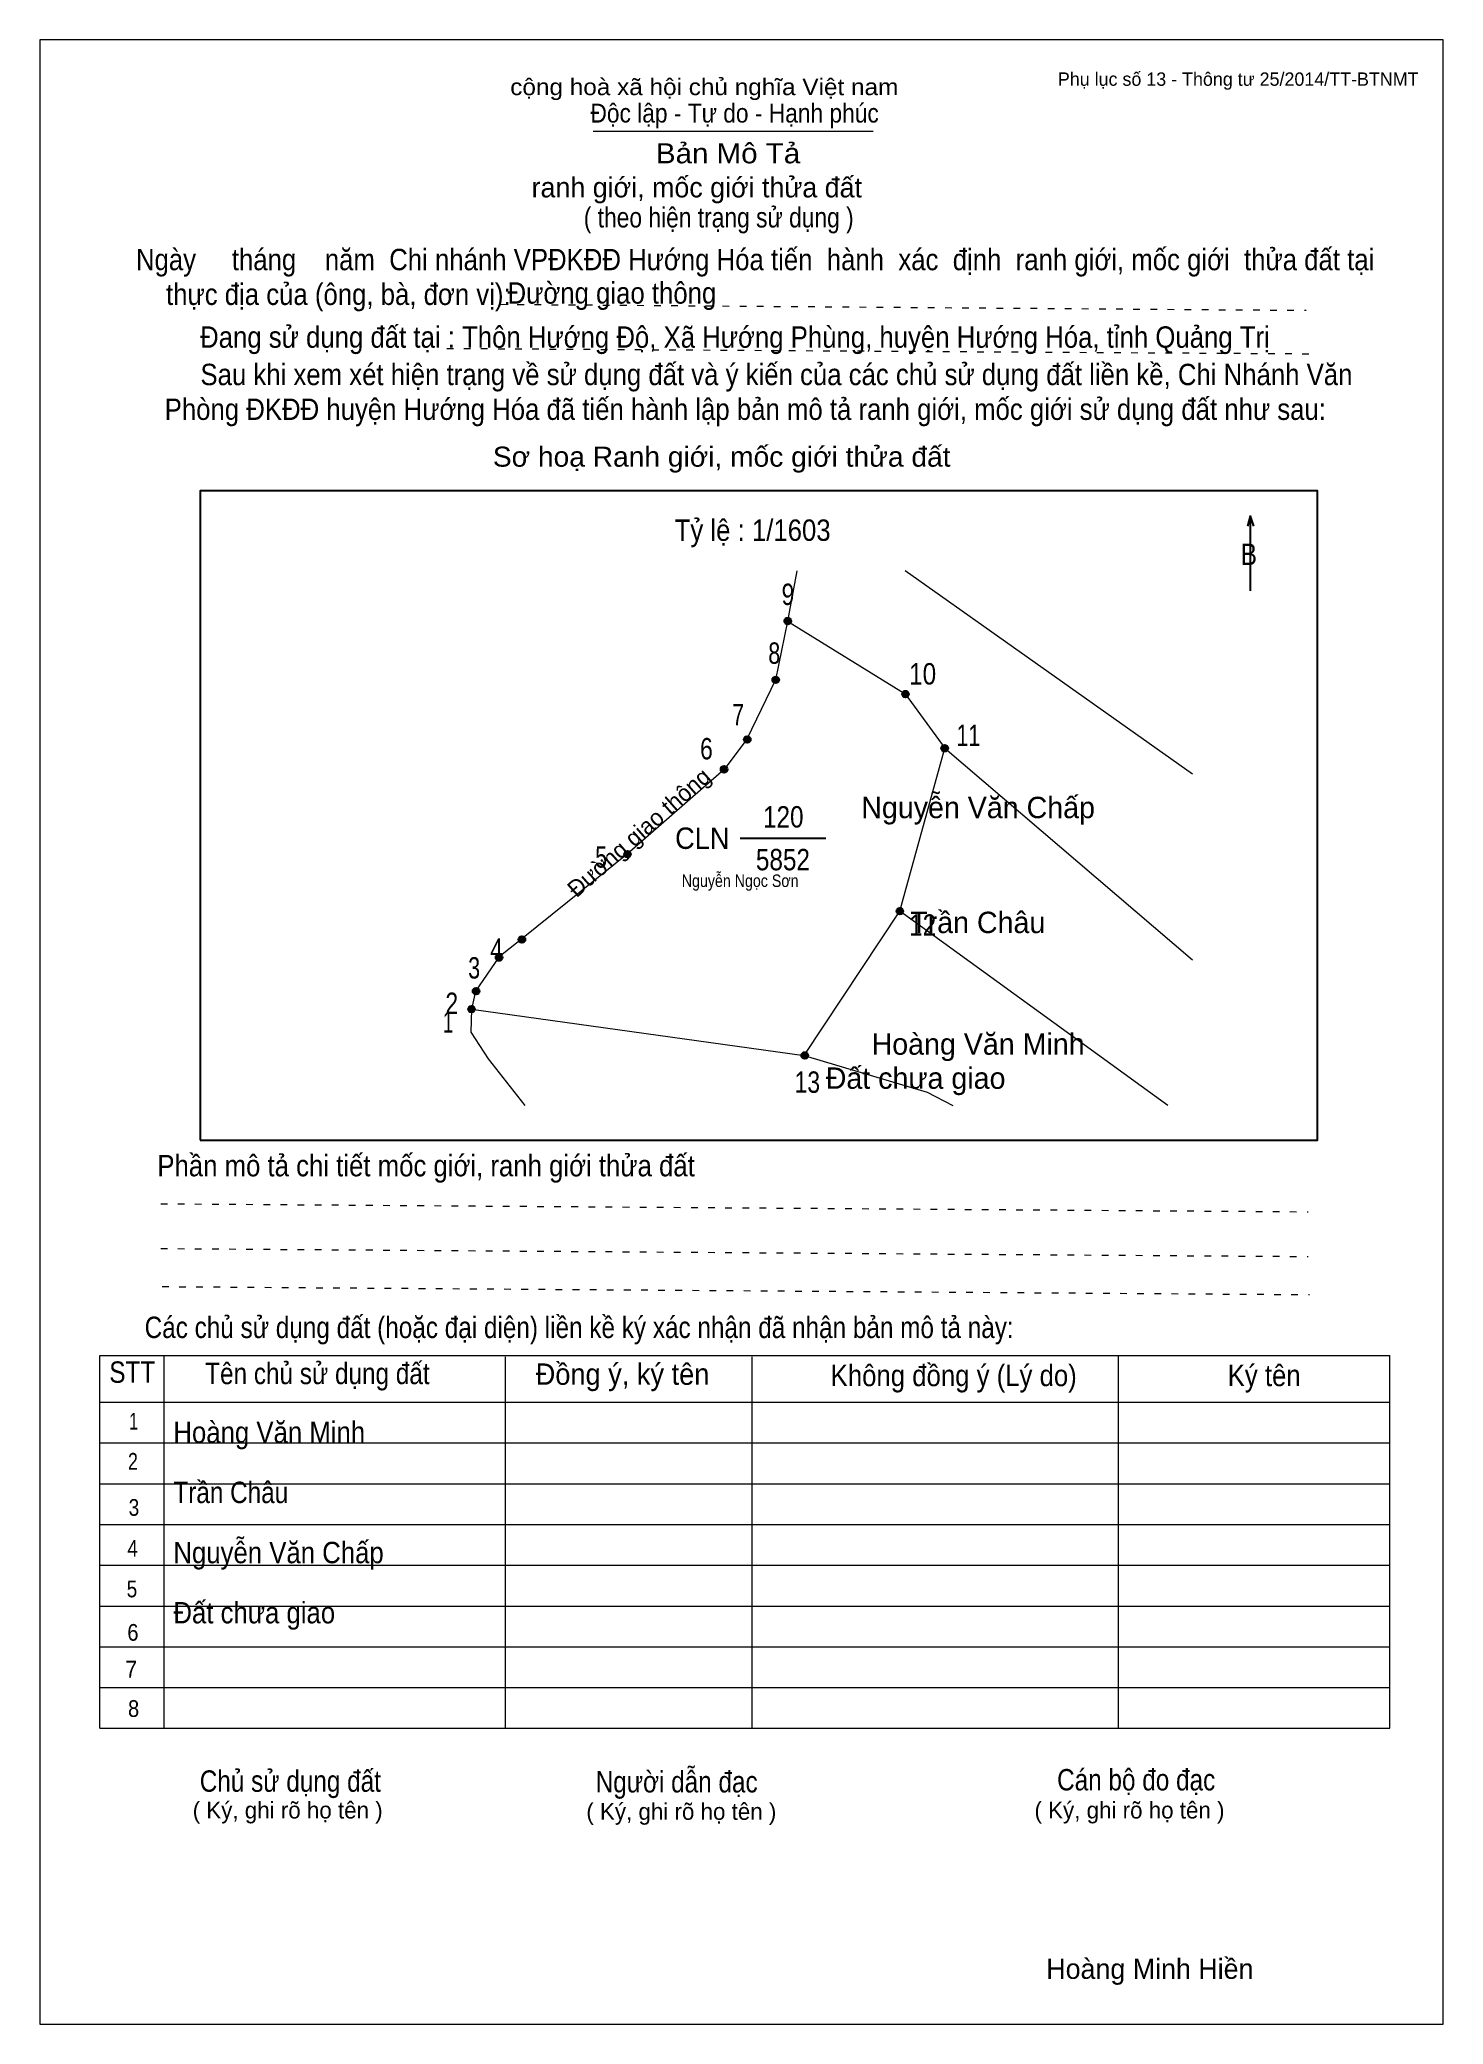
# Model space of a CAD drawing. Header units: centimetres. Extents: x 0 to 21, y 0 to 29.7.
import ezdxf
from ezdxf.enums import TextEntityAlignment as Align

# ---------------------------------------------------------------- set-up
doc = ezdxf.new("R2010")
doc.units = ezdxf.units.CM
doc.header["$LTSCALE"] = 0.13
doc.linetypes.add('DOTTED', pattern=[1.5, 0.3, -1.2])
for name, color, linetype, lineweight in [('1', 7, 'Continuous', 13), ('32', 7, 'Continuous', 25), ('33', 7, 'Continuous', 25), ('6', 7, 'Continuous', 13), ('62', 7, 'Continuous', 13)]:
    doc.layers.add(name, color=color, linetype=linetype, lineweight=lineweight)
for name, color, linetype in [('2', 7, 'Continuous'), ('34', 7, 'Continuous'), ('51', 7, 'Continuous'), ('63', 7, 'Continuous')]:
    doc.layers.add(name, color=color, linetype=linetype)

msp = doc.modelspace()

# ---------------------------------------------------------------- hatches: boundary and pattern name
at = {"layer": '32'}
for points in [[(11.2412, 21.0003, 1), (11.1412, 21.0003, 1)], [(11.0615, 20.1199, 1), (10.9615, 20.1199, 1)], [(13.0033, 19.9071, 1), (12.9033, 19.9071, 1)], [(10.6365, 19.2282, 1), (10.5365, 19.2282, 1)], [(13.5898, 19.0959, 1), (13.4898, 19.0959, 1)], [(10.2884, 18.7808, 1), (10.1884, 18.7808, 1)], [(8.8451, 17.511, 1), (8.7451, 17.511, 1)], [(12.9197, 16.658, 1), (12.8197, 16.658, 1)], [(7.2652, 16.2337, 1), (7.1652, 16.2337, 1)], [(6.9226, 15.9629, 1), (6.8226, 15.9629, 1)], [(6.5782, 15.4612, 1), (6.4782, 15.4612, 1)], [(6.5102, 15.1923, 1), (6.4102, 15.1923, 1)], [(11.4958, 14.5003, 1), (11.3958, 14.5003, 1)]]:
    msp.add_hatch(color=256, dxfattribs=at).paths.add_polyline_path(points)

# ---------------------------------------------------------------- linework, layer by layer
at = {"layer": '1'}
msp.add_lwpolyline([(21, 0), (21, 29.7), (0, 29.7), (0, 0)], close=True, dxfattribs=at)
at = {"layer": '32'}
for centre in [(11.1912, 21.0003), (11.0115, 20.1199), (12.9533, 19.9071), (10.5865, 19.2282), (13.5398, 19.0959), (10.2384, 18.7808), (8.7951, 17.511), (12.8697, 16.658), (7.2152, 16.2337), (6.8726, 15.9629), (6.5282, 15.4612), (6.4602, 15.1923), (11.4458, 14.5003)]:
    msp.add_circle(centre, 0.05, dxfattribs=at)
at = {"layer": '33'}
msp.add_line((10.48, 17.75), (11.76, 17.75), dxfattribs=at)
at = {"layer": '6'}
for p, q in [((11.33, 21.75), (11.19, 21)), ((17.25, 18.71), (12.95, 21.75)), ((12.87, 16.66), (13.54, 19.1)), ((13.54, 19.1), (17.25, 15.93)), ((16.88, 13.75), (12.87, 16.66))]:
    msp.add_line(p, q, dxfattribs=at)
for points in [[(11.19, 21), (11.01, 20.12), (10.58, 19.23), (10.24, 18.78), (8.79, 17.51), (7.21, 16.24), (6.87, 15.97), (6.52, 15.46), (6.46, 15.19)], [(11.19, 21), (12.95, 19.91), (13.54, 19.1)], [(6.46, 15.19), (11.44, 14.5), (12.87, 16.66)], [(6.46, 15.19), (6.45, 14.85), (6.71, 14.45), (7.26, 13.75)], [(11.44, 14.5), (13.28, 13.95), (13.66, 13.75)]]:
    msp.add_lwpolyline(points, dxfattribs=at)
at = {"layer": '62'}
for p, q in [((8.28, 28.33), (12.47, 28.33)), ((0.9, 10.01), (20.2, 10.01)), ((0.9, 4.43), (0.9, 10.01)), ((1.86, 4.43), (1.86, 10.01)), ((6.97, 4.43), (6.97, 9.99)), ((10.66, 4.43), (10.66, 9.99)), ((16.14, 4.43), (16.14, 10.01)), ((20.2, 4.43), (20.2, 10.01)), ((0.9, 9.31), (20.2, 9.31)), ((0.9, 8.7), (20.2, 8.7)), ((0.9, 8.09), (20.2, 8.09)), ((0.9, 7.48), (20.2, 7.48)), ((0.9, 6.87), (20.2, 6.87)), ((0.9, 6.26), (20.2, 6.26)), ((0.9, 5.65), (20.2, 5.65)), ((0.9, 5.04), (20.2, 5.04)), ((0.9, 4.43), (20.2, 4.43))]:
    msp.add_line(p, q, dxfattribs=at)
at = {"layer": '62', "linetype": 'DOTTED'}
for p, q in [((6.89, 25.74), (18.95, 25.65)), ((6.09, 25.08), (19.04, 25)), ((1.81, 12.28), (18.98, 12.16)), ((1.81, 11.61), (18.98, 11.49)), ((1.83, 11.04), (19, 10.92))]:
    msp.add_line(p, q, dxfattribs=at)
at = {"layer": '62', "lineweight": 25}
for p, q in [((18.11, 22.58), (18.11, 21.45)), ((18.11, 22.57), (18.07, 22.42)), ((18.11, 22.57), (18.16, 22.42))]:
    msp.add_line(p, q, dxfattribs=at)
msp.add_lwpolyline([(2.4, 13.23), (19.12, 13.23), (19.12, 22.95), (2.4, 22.95)], close=True, dxfattribs=at)

# ---------------------------------------------------------------- texts
at = {"layer": '2'}
msp.add_text('Đường giao thông', height=0.2495, rotation=41.342, dxfattribs=at).set_placement((9.0476, 17.7425), align=Align.CENTER)
at = {"layer": '2', "width": 0.85}
msp.add_text('Nguyễn Ngọc Sơn', height=0.1871, dxfattribs=at).set_placement((10.48, 17.02), align=Align.CENTER)
at = {"layer": '32'}
for s, width, p in [('9', 0.8, (11.195, 21.24)), ('8', 0.75, (10.99, 20.36)), ('10', 0.85, (13.21, 20.05)), ('7', 0.75, (10.45, 19.44)), ('11', 0.75, (13.895, 19.13)), ('6', 0.8, (9.975, 18.93)), ('5', 0.75, (8.4, 17.31)), ('12', 0.85, (13.21, 16.29)), ('4', 0.8, (6.835, 15.93)), ('3', 0.75, (6.5, 15.65)), ('2', 0.8, (6.165, 15.12)), ('1', 0.65, (6.11, 14.84)), ('13', 0.8, (11.485, 13.94))]:
    msp.add_text(s, height=0.32, dxfattribs=dict(at, width=width)).set_placement(p, align=Align.CENTER)
at = {"layer": '33'}
for s, p in [('Nguyễn Văn Chấp', (14.04, 18.05)), ('Trần Châu', (14.035, 16.33)), ('Hoàng Văn Minh', (14.04, 14.51)), ('Đất chưa giao', (13.105, 14))]:
    msp.add_text(s, height=0.32, dxfattribs=at).set_placement(p, align=Align.CENTER)
at = {"layer": '33', "width": 0.85}
for s, p in [('120', (11.125, 17.91)), ('5852', (11.12, 17.27))]:
    msp.add_text(s, height=0.32, dxfattribs=at).set_placement(p, align=Align.CENTER)
at = {"layer": '33', "width": 0.95}
msp.add_text('CLN', height=0.32, dxfattribs=at).set_placement((10.32, 17.59), align=Align.RIGHT)
at = {"layer": '34'}
for s, width, p in [('Đường giao thông', 0.9, (7, 25.75)), ('Hoàng Văn Minh', 0.9, (2, 8.7)), ('Trần Châu', 0.85, (2, 7.8)), ('Nguyễn Văn Chấp', 0.9, (2, 6.9)), ('Đất chưa giao', 0.9, (2, 6))]:
    msp.add_text(s, height=0.32, dxfattribs=dict(at, width=width)).set_placement(p)
at = {"layer": '51', "width": 0.9}
msp.add_text('Tỷ lệ : 1/1603', height=0.32, dxfattribs=at).set_placement((9.5, 22.2))
at = {"layer": '62'}
for s, height, width, p in [('cộng hoà xã hội chủ nghĩa Việt nam', 0.2474, 1.1, (7.04, 28.87)), ('Độc lập - Tự do - Hạnh phúc', 0.2828, 0.9, (8.24, 28.46)), ('Bản Mô Tả', 0.3, 1.1, (9.22, 27.85)), ('( theo hiện trạng sử dụng )', 0.3, 0.85, (8.14, 26.89)), ('Ngày     tháng    năm  Chi nhánh VPĐKĐĐ Hướng Hóa tiến  hành  xác  định  ranh giới, mốc giới  thửa đất tại ', 0.32, 0.9, (1.44, 26.25)), ('thực địa của (ông, bà, đơn vị): ', 0.32, 0.9, (1.89, 25.73)), ('Đang sử dụng đất tại : Thôn Hướng Độ, Xã Hướng Phùng, huyện Hướng Hóa, tỉnh Quảng Trị', 0.32, 0.9, (2.4, 25.09)), ('     Sau khi xem xét hiện trạng về sử dụng đất và ý kiến của các chủ sử dụng đất liền kề, Chi Nhánh Văn ', 0.32, 0.9, (1.87, 24.53)), ('Phòng ĐKĐĐ huyện Hướng Hóa đã tiến hành lập bản mô tả ranh giới, mốc giới sử dụng đất như sau:', 0.32, 0.9, (1.87, 24.01)), ('Sơ hoạ Ranh giới, mốc giới thửa đất', 0.3, 1.05, (6.78, 23.31)), ('B', 0.32, 0.85, (17.97, 21.84)), ('Phần mô tả chi tiết mốc giới, ranh giới thửa đất ', 0.32, 0.9, (1.76, 12.69)), ('Các chủ sử dụng đất (hoặc đại diện) liền kề ký xác nhận đã nhận bản mô tả này:', 0.32, 0.85, (1.57, 10.27))]:
    msp.add_text(s, height=height, dxfattribs=dict(at, width=width)).set_placement(p)
msp.add_text('ranh giới, mốc giới thửa đất', height=0.3, dxfattribs=at).set_placement((7.36, 27.34))
for s, height, width, p in [('STT', 0.32, 0.85, (1.385, 9.6)), ('Tên chủ sử dụng đất', 0.32, 0.85, (4.155, 9.58)), ('Đồng ý, ký tên', 0.32, 0.95, (8.72, 9.57)), ('Không đồng ý (Lý do)', 0.32, 0.9, (13.675, 9.55)), ('Ký tên', 0.32, 0.9, (18.32, 9.55)), ('1', 0.25, 0.7, (1.405, 8.9)), ('2', 0.25, 0.8, (1.395, 8.3)), ('3', 0.25, 0.85, (1.41, 7.61)), ('4', 0.25, 0.85, (1.39, 7)), ('5', 0.25, 0.85, (1.38, 6.39)), ('6', 0.25, 0.9, (1.395, 5.74)), ('7', 0.25, 0.95, (1.37, 5.19)), ('8', 0.25, 0.9, (1.405, 4.6)), ('Người dẫn đạc', 0.32, 0.85, (9.53, 3.47)), ('Chủ sử dụng đất', 0.32, 0.85, (3.75, 3.48)), ('Cán bộ đo đạc', 0.32, 0.85, (16.405, 3.5))]:
    msp.add_text(s, height=height, dxfattribs=dict(at, width=width)).set_placement(p, align=Align.CENTER)
for p in [(3.71, 3.08), (9.6, 3.06), (16.305, 3.08)]:
    msp.add_text('( Ký, ghi rõ họ tên )', height=0.25, dxfattribs=at).set_placement(p, align=Align.CENTER)
at = {"layer": '63'}
msp.add_text('Phụ lục số 13 - Thông tư 25/2014/TT-BTNMT', height=0.2, dxfattribs=at).set_placement((20.63, 29.01), align=Align.RIGHT)
msp.add_text('Hoàng Minh Hiền', height=0.3, dxfattribs=at).set_placement((16.61, 0.68), align=Align.CENTER)

doc.saveas('drawing.dxf')
